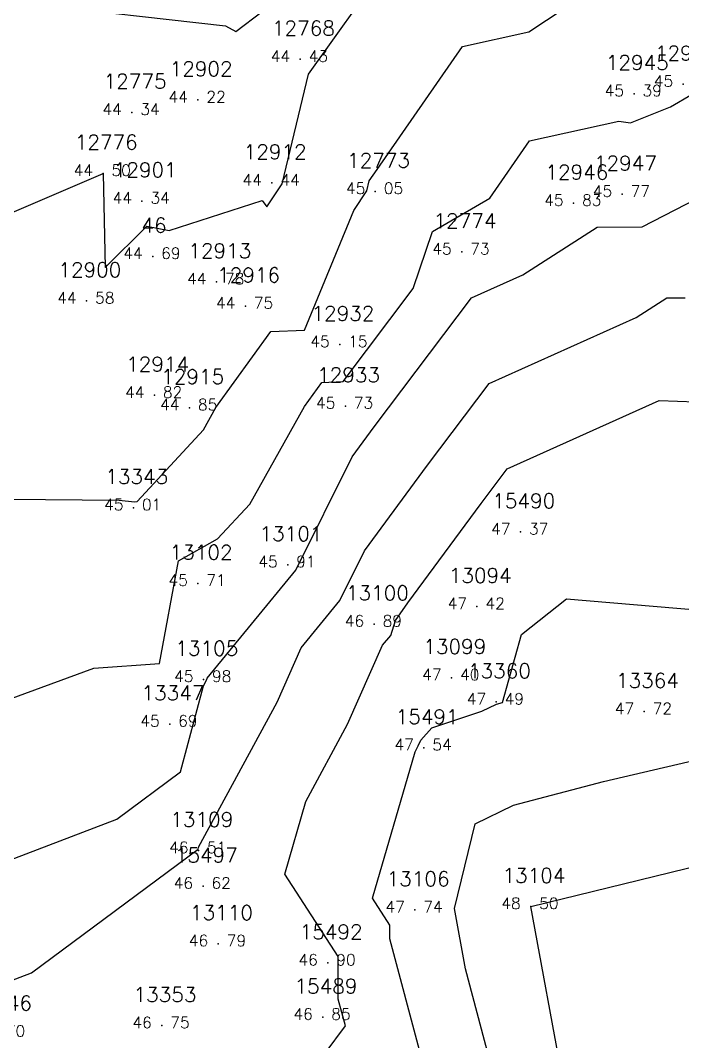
# Model space of a CAD drawing. Header units: millimetres. Extents: x 1412565 to 1412813, y 4931476 to 4931699.
# Drawn here: x 1412762.13 to 1412773.85, y 4931642.41 to 4931660.49 of the extents above; entities that cross this region are included whole.
import ezdxf
from ezdxf.enums import TextEntityAlignment as Align

# ---------------------------------------------------------------- set-up
doc = ezdxf.new("R2010")
doc.units = ezdxf.units.MM
for name, color, linetype in [('CIVIL', 50, 'Continuous'), ('CIVIL-DRAW', 80, 'Continuous'), ('CIVIL-NONAME', 130, 'Continuous'), ('CIVIL-TEXT', 240, 'Continuous'), ('CIVIL-Z', 50, 'Continuous'), ('Tcontours0', 7, 'Continuous'), ('Tcontours1', 7, 'Continuous'), ('Tcontours2', 7, 'Continuous')]:
    doc.layers.add(name, color=color, linetype=linetype)
doc.styles.add('CIVILCADMAIN', font='TXT.SHX')
doc.styles.get("Standard").update_dxf_attribs({"font": 'arial.ttf'})

# ---------------------------------------------------------------- blocks, each defined once
blk = doc.blocks.new('CIVIL-ZZ')
at = {"layer": 'CIVIL-DRAW'}
blk.add_point((0, 0), dxfattribs=at)
at = {"layer": 'CIVIL-NONAME'}
blk.add_attdef('NAME', text='', height=1.8, dxfattribs=at).set_placement((0, 2.1), align=Align.CENTER)
at = {"layer": 'CIVIL-TEXT', "flags": 8}
blk.add_attdef('TEXT', text='', height=2, dxfattribs=at).set_placement((0.2, -3.3), align=Align.CENTER)
at = {"layer": 'CIVIL-Z'}
blk.add_attdef('Z1', text='', height=1.6, dxfattribs=at).set_placement((-0.75, -0.225), align=Align.RIGHT)
blk.add_attdef('Z2', (0.75, -0.225), '', height=1.6, dxfattribs=at)

msp = doc.modelspace()

# ---------------------------------------------------------------- linework, layer by layer
at = {"layer": 'Tcontours0', "elevation": 45}
msp.add_lwpolyline([(1412760.607, 4931652.023), (1412763.876, 4931651.995), (1412764.149, 4931651.965), (1412764.192, 4931651.971), (1412765.366, 4931653.237), (1412765.59, 4931653.635), (1412766.562, 4931654.978), (1412767.154, 4931655.005), (1412768.027, 4931657.122), (1412768.26, 4931657.472), (1412768.303, 4931657.649), (1412768.445, 4931657.849), (1412769.952, 4931660.023), (1412771.129, 4931660.285), (1412772.362, 4931661.103)], dxfattribs=at)
at = {"layer": 'Tcontours1'}
for points, elevation in [([(1412762.293, 4931660.781), (1412765.761, 4931660.39), (1412765.944, 4931660.29), (1412766.407, 4931660.644)], 44), ([(1412758.734, 4931644.397), (1412763.834, 4931646.345), (1412764.963, 4931647.183), (1412765.367, 4931648.706), (1412765.42, 4931648.804), (1412765.436, 4931648.842), (1412767.001, 4931650.754), (1412767.999, 4931652.762), (1412768.39, 4931653.293), (1412770.111, 4931655.573), (1412771.022, 4931655.983), (1412772.338, 4931656.825), (1412773.131, 4931656.833), (1412774.302, 4931657.432)], 46), ([(1412767.522, 4931642.204), (1412767.88, 4931642.684), (1412767.755, 4931643.16), (1412767.753, 4931643.912), (1412766.806, 4931645.372), (1412767.178, 4931646.656), (1412767.92, 4931648.029), (1412768.539, 4931649.429), (1412768.685, 4931649.595), (1412768.768, 4931649.864), (1412768.984, 4931650.174), (1412770.281, 4931651.933), (1412770.745, 4931652.549), (1412773.435, 4931653.757), (1412774.73, 4931653.712)], 47), ([(1412770.549, 4931641.646), (1412770.008, 4931643.697), (1412769.811, 4931644.761), (1412770.176, 4931646.264), (1412770.858, 4931646.592), (1412772.448, 4931647.012), (1412774.65, 4931647.526), (1412776.822, 4931649.218), (1412777.091, 4931649.552), (1412778.613, 4931650.226), (1412779.38, 4931650.149), (1412781.862, 4931649.772), (1412782.375, 4931650.15), (1412783.832, 4931651.078), (1412785.726, 4931651.201), (1412785.781, 4931651.22), (1412786.964, 4931651.234)], 48)]:
    msp.add_lwpolyline(points, dxfattribs=dict(at, elevation=elevation))
at = {"layer": 'Tcontours2'}
for points, elevation in [([(1412748.753, 4931649.233), (1412749.184, 4931649.499), (1412752.705, 4931648.75), (1412753.46, 4931649.647), (1412755.003, 4931651.195), (1412754.673, 4931651.997), (1412754.339, 4931653.03), (1412754.518, 4931653.409), (1412754.661, 4931653.612), (1412755.458, 4931654.333), (1412760.249, 4931655.336), (1412761.358, 4931656.822), (1412763.59, 4931657.78), (1412763.627, 4931656.11), (1412764.367, 4931656.842), (1412764.76, 4931656.77), (1412766.407, 4931657.301), (1412766.489, 4931657.188), (1412766.76, 4931657.595), (1412767.23, 4931659.536), (1412768.576, 4931661.428)], 44.5), ([(1412758.427, 4931647.182), (1412763.425, 4931649.019), (1412764.591, 4931649.1), (1412764.928, 4931650.922), (1412765.616, 4931651.31), (1412766.187, 4931651.925), (1412767.159, 4931653.652), (1412767.465, 4931654.075), (1412767.84, 4931654.092), (1412769.083, 4931655.74), (1412769.423, 4931656.752), (1412770.435, 4931657.339), (1412771.137, 4931658.353), (1412772.722, 4931658.705), (1412772.929, 4931658.675), (1412773.638, 4931658.959), (1412774.017, 4931659.184)], 45.5), ([(1412760.867, 4931643.071), (1412762.324, 4931643.627), (1412765.274, 4931645.817), (1412765.282, 4931645.847), (1412766.67, 4931648.417), (1412767.096, 4931649.38), (1412767.781, 4931650.218), (1412768.219, 4931651.098), (1412769.335, 4931652.613), (1412770.428, 4931654.061), (1412773.027, 4931655.228), (1412773.569, 4931655.575), (1412773.895, 4931655.578)], 46.5), ([(1412768.562, 4931629.504), (1412769.209, 4931630.954), (1412769.44, 4931632.054), (1412769.622, 4931636.914), (1412769.531, 4931637.073), (1412769.519, 4931637.257), (1412771.162, 4931640.159), (1412771.883, 4931641.127), (1412771.734, 4931641.692), (1412771.16, 4931644.8), (1412776.926, 4931646.209), (1412777.044, 4931646.256), (1412778.582, 4931646.221), (1412778.804, 4931647.547), (1412780.354, 4931646.523), (1412782.616, 4931647.708), (1412783.427, 4931647.488), (1412783.67, 4931647.486), (1412784.212, 4931647.577), (1412784.597, 4931648.304), (1412785.776, 4931649.559), (1412785.994, 4931649.698), (1412786.166, 4931649.709), (1412787.328, 4931650.755)], 48.5), ([(1412769.215, 4931642.165), (1412768.67, 4931644.228), (1412768.67, 4931644.471), (1412768.363, 4931644.945), (1412769.115, 4931647.539), (1412769.17, 4931647.641), (1412769.216, 4931647.745), (1412769.41, 4931647.964), (1412770.294, 4931648.258), (1412770.556, 4931648.384), (1412770.664, 4931648.413), (1412770.999, 4931649.614), (1412771.793, 4931650.249), (1412774.165, 4931650.043)], 47.5)]:
    msp.add_lwpolyline(points, dxfattribs=dict(at, elevation=elevation))

# ---------------------------------------------------------------- block references
at = {"layer": 'CIVIL'}
ref = msp.add_blockref('CIVIL-ZZ', (1412767.08, 4931659.8, 44.43), dxfattribs=dict(at, xscale=0.2, yscale=0.2))
ref.add_attrib('Z2', '43', (1412767.23, 4931659.755), dxfattribs={"layer": 'CIVIL-Z', "height": 0.2, "style": 'CIVILCADMAIN'})
ref.add_attrib('Z1', '44', (1412766.56, 4931659.755), dxfattribs={"layer": 'CIVIL-Z', "height": 0.2, "style": 'CIVILCADMAIN'})
ref.add_attrib('NAME', '12768', (1412766.58, 4931660.22), dxfattribs={"layer": 'CIVIL-NONAME', "height": 0.26, "style": 'CIVILCADMAIN'})
ref = msp.add_blockref('CIVIL-ZZ', (1412773.86, 4931659.36, 45.43), dxfattribs=dict(at, xscale=0.2, yscale=0.2))
ref.add_attrib('Z2', '43', (1412774.01, 4931659.315), dxfattribs={"layer": 'CIVIL-Z', "height": 0.2, "style": 'CIVILCADMAIN'})
ref.add_attrib('Z1', '45', (1412773.34, 4931659.315), dxfattribs={"layer": 'CIVIL-Z', "height": 0.2, "style": 'CIVILCADMAIN'})
ref.add_attrib('NAME', '12948', (1412773.36, 4931659.78), dxfattribs={"layer": 'CIVIL-NONAME', "height": 0.26, "style": 'CIVILCADMAIN'})
ref = msp.add_blockref('CIVIL-ZZ', (1412765.27, 4931659.08, 44.22), dxfattribs=dict(at, xscale=0.2, yscale=0.2))
ref.add_attrib('Z2', '22', (1412765.42, 4931659.035), dxfattribs={"layer": 'CIVIL-Z', "height": 0.2, "style": 'CIVILCADMAIN'})
ref.add_attrib('Z1', '44', (1412764.75, 4931659.035), dxfattribs={"layer": 'CIVIL-Z', "height": 0.2, "style": 'CIVILCADMAIN'})
ref.add_attrib('NAME', '12902', (1412764.77, 4931659.5), dxfattribs={"layer": 'CIVIL-NONAME', "height": 0.26, "style": 'CIVILCADMAIN'})
ref = msp.add_blockref('CIVIL-ZZ', (1412772.99, 4931659.19, 45.39), dxfattribs=dict(at, xscale=0.2, yscale=0.2))
ref.add_attrib('Z2', '39', (1412773.14, 4931659.145), dxfattribs={"layer": 'CIVIL-Z', "height": 0.2, "style": 'CIVILCADMAIN'})
ref.add_attrib('Z1', '45', (1412772.47, 4931659.145), dxfattribs={"layer": 'CIVIL-Z', "height": 0.2, "style": 'CIVILCADMAIN'})
ref.add_attrib('NAME', '12945', (1412772.49, 4931659.61), dxfattribs={"layer": 'CIVIL-NONAME', "height": 0.26, "style": 'CIVILCADMAIN'})
ref = msp.add_blockref('CIVIL-ZZ', (1412764.1, 4931658.86, 44.34), dxfattribs=dict(at, xscale=0.2, yscale=0.2))
ref.add_attrib('Z2', '34', (1412764.25, 4931658.815), dxfattribs={"layer": 'CIVIL-Z', "height": 0.2, "style": 'CIVILCADMAIN'})
ref.add_attrib('Z1', '44', (1412763.58, 4931658.815), dxfattribs={"layer": 'CIVIL-Z', "height": 0.2, "style": 'CIVILCADMAIN'})
ref.add_attrib('NAME', '12775', (1412763.6, 4931659.28), dxfattribs={"layer": 'CIVIL-NONAME', "height": 0.26, "style": 'CIVILCADMAIN'})
ref = msp.add_blockref('CIVIL-ZZ', (1412763.59, 4931657.78, 44.5), dxfattribs=dict(at, xscale=0.2, yscale=0.2))
ref.add_attrib('Z2', '50', (1412763.74, 4931657.735), dxfattribs={"layer": 'CIVIL-Z', "height": 0.2, "style": 'CIVILCADMAIN'})
ref.add_attrib('Z1', '44', (1412763.07, 4931657.735), dxfattribs={"layer": 'CIVIL-Z', "height": 0.2, "style": 'CIVILCADMAIN'})
ref.add_attrib('NAME', '12776', (1412763.09, 4931658.2), dxfattribs={"layer": 'CIVIL-NONAME', "height": 0.26, "style": 'CIVILCADMAIN'})
ref = msp.add_blockref('CIVIL-ZZ', (1412766.58, 4931657.61, 44.44), dxfattribs=dict(at, xscale=0.2, yscale=0.2))
ref.add_attrib('Z2', '44', (1412766.73, 4931657.565), dxfattribs={"layer": 'CIVIL-Z', "height": 0.2, "style": 'CIVILCADMAIN'})
ref.add_attrib('Z1', '44', (1412766.06, 4931657.565), dxfattribs={"layer": 'CIVIL-Z', "height": 0.2, "style": 'CIVILCADMAIN'})
ref.add_attrib('NAME', '12912', (1412766.08, 4931658.03), dxfattribs={"layer": 'CIVIL-NONAME', "height": 0.26, "style": 'CIVILCADMAIN'})
ref = msp.add_blockref('CIVIL-ZZ', (1412768.41, 4931657.46, 45.05), dxfattribs=dict(at, xscale=0.2, yscale=0.2))
ref.add_attrib('Z2', '05', (1412768.56, 4931657.415), dxfattribs={"layer": 'CIVIL-Z', "height": 0.2, "style": 'CIVILCADMAIN'})
ref.add_attrib('Z1', '45', (1412767.89, 4931657.415), dxfattribs={"layer": 'CIVIL-Z', "height": 0.2, "style": 'CIVILCADMAIN'})
ref.add_attrib('NAME', '12773', (1412767.91, 4931657.88), dxfattribs={"layer": 'CIVIL-NONAME', "height": 0.26, "style": 'CIVILCADMAIN'})
ref = msp.add_blockref('CIVIL-ZZ', (1412764.28, 4931657.29, 44.34), dxfattribs=dict(at, xscale=0.2, yscale=0.2))
ref.add_attrib('Z2', '34', (1412764.43, 4931657.245), dxfattribs={"layer": 'CIVIL-Z', "height": 0.2, "style": 'CIVILCADMAIN'})
ref.add_attrib('Z1', '44', (1412763.76, 4931657.245), dxfattribs={"layer": 'CIVIL-Z', "height": 0.2, "style": 'CIVILCADMAIN'})
ref.add_attrib('NAME', '12901', (1412763.78, 4931657.71), dxfattribs={"layer": 'CIVIL-NONAME', "height": 0.26, "style": 'CIVILCADMAIN'})
ref = msp.add_blockref('CIVIL-ZZ', (1412771.92, 4931657.25, 45.83), dxfattribs=dict(at, xscale=0.2, yscale=0.2))
ref.add_attrib('Z2', '83', (1412772.07, 4931657.205), dxfattribs={"layer": 'CIVIL-Z', "height": 0.2, "style": 'CIVILCADMAIN'})
ref.add_attrib('Z1', '45', (1412771.4, 4931657.205), dxfattribs={"layer": 'CIVIL-Z', "height": 0.2, "style": 'CIVILCADMAIN'})
ref.add_attrib('NAME', '12946', (1412771.42, 4931657.67), dxfattribs={"layer": 'CIVIL-NONAME', "height": 0.26, "style": 'CIVILCADMAIN'})
ref = msp.add_blockref('CIVIL-ZZ', (1412772.78, 4931657.41, 45.77), dxfattribs=dict(at, xscale=0.2, yscale=0.2))
ref.add_attrib('Z2', '77', (1412772.93, 4931657.365), dxfattribs={"layer": 'CIVIL-Z', "height": 0.2, "style": 'CIVILCADMAIN'})
ref.add_attrib('Z1', '45', (1412772.26, 4931657.365), dxfattribs={"layer": 'CIVIL-Z', "height": 0.2, "style": 'CIVILCADMAIN'})
ref.add_attrib('NAME', '12947', (1412772.28, 4931657.83), dxfattribs={"layer": 'CIVIL-NONAME', "height": 0.26, "style": 'CIVILCADMAIN'})
ref = msp.add_blockref('CIVIL-ZZ', (1412769.94, 4931656.39, 45.73), dxfattribs=dict(at, xscale=0.2, yscale=0.2))
ref.add_attrib('Z2', '73', (1412770.09, 4931656.345), dxfattribs={"layer": 'CIVIL-Z', "height": 0.2, "style": 'CIVILCADMAIN'})
ref.add_attrib('Z1', '45', (1412769.42, 4931656.345), dxfattribs={"layer": 'CIVIL-Z', "height": 0.2, "style": 'CIVILCADMAIN'})
ref.add_attrib('NAME', '12774', (1412769.44, 4931656.81), dxfattribs={"layer": 'CIVIL-NONAME', "height": 0.26, "style": 'CIVILCADMAIN'})
ref = msp.add_blockref('CIVIL-ZZ', (1412764.47, 4931656.31, 44.69), dxfattribs=dict(at, xscale=0.2, yscale=0.2))
ref.add_attrib('Z2', '69', (1412764.62, 4931656.265), dxfattribs={"layer": 'CIVIL-Z', "height": 0.2, "style": 'CIVILCADMAIN'})
ref.add_attrib('Z1', '44', (1412763.95, 4931656.265), dxfattribs={"layer": 'CIVIL-Z', "height": 0.2, "style": 'CIVILCADMAIN'})
ref.add_attrib('NAME', '46', (1412764.27, 4931656.73), dxfattribs={"layer": 'CIVIL-NONAME', "height": 0.26, "style": 'CIVILCADMAIN'})
ref = msp.add_blockref('CIVIL-ZZ', (1412765.6, 4931655.86, 44.78), dxfattribs=dict(at, xscale=0.2, yscale=0.2))
ref.add_attrib('Z2', '78', (1412765.75, 4931655.815), dxfattribs={"layer": 'CIVIL-Z', "height": 0.2, "style": 'CIVILCADMAIN'})
ref.add_attrib('Z1', '44', (1412765.08, 4931655.815), dxfattribs={"layer": 'CIVIL-Z', "height": 0.2, "style": 'CIVILCADMAIN'})
ref.add_attrib('NAME', '12913', (1412765.1, 4931656.28), dxfattribs={"layer": 'CIVIL-NONAME', "height": 0.26, "style": 'CIVILCADMAIN'})
ref = msp.add_blockref('CIVIL-ZZ', (1412763.3, 4931655.52, 44.58), dxfattribs=dict(at, xscale=0.2, yscale=0.2))
ref.add_attrib('Z2', '58', (1412763.45, 4931655.475), dxfattribs={"layer": 'CIVIL-Z', "height": 0.2, "style": 'CIVILCADMAIN'})
ref.add_attrib('Z1', '44', (1412762.78, 4931655.475), dxfattribs={"layer": 'CIVIL-Z', "height": 0.2, "style": 'CIVILCADMAIN'})
ref.add_attrib('NAME', '12900', (1412762.8, 4931655.94), dxfattribs={"layer": 'CIVIL-NONAME', "height": 0.26, "style": 'CIVILCADMAIN'})
ref = msp.add_blockref('CIVIL-ZZ', (1412766.11, 4931655.43, 44.75), dxfattribs=dict(at, xscale=0.2, yscale=0.2))
ref.add_attrib('Z2', '75', (1412766.26, 4931655.385), dxfattribs={"layer": 'CIVIL-Z', "height": 0.2, "style": 'CIVILCADMAIN'})
ref.add_attrib('Z1', '44', (1412765.59, 4931655.385), dxfattribs={"layer": 'CIVIL-Z', "height": 0.2, "style": 'CIVILCADMAIN'})
ref.add_attrib('NAME', '12916', (1412765.61, 4931655.85), dxfattribs={"layer": 'CIVIL-NONAME', "height": 0.26, "style": 'CIVILCADMAIN'})
ref = msp.add_blockref('CIVIL-ZZ', (1412767.78, 4931654.75, 45.15), dxfattribs=dict(at, xscale=0.2, yscale=0.2))
ref.add_attrib('Z2', '15', (1412767.93, 4931654.705), dxfattribs={"layer": 'CIVIL-Z', "height": 0.2, "style": 'CIVILCADMAIN'})
ref.add_attrib('Z1', '45', (1412767.26, 4931654.705), dxfattribs={"layer": 'CIVIL-Z', "height": 0.2, "style": 'CIVILCADMAIN'})
ref.add_attrib('NAME', '12932', (1412767.28, 4931655.17), dxfattribs={"layer": 'CIVIL-NONAME', "height": 0.26, "style": 'CIVILCADMAIN'})
ref = msp.add_blockref('CIVIL-ZZ', (1412764.5, 4931653.85, 44.82), dxfattribs=dict(at, xscale=0.2, yscale=0.2))
ref.add_attrib('Z2', '82', (1412764.65, 4931653.805), dxfattribs={"layer": 'CIVIL-Z', "height": 0.2, "style": 'CIVILCADMAIN'})
ref.add_attrib('Z1', '44', (1412763.98, 4931653.805), dxfattribs={"layer": 'CIVIL-Z', "height": 0.2, "style": 'CIVILCADMAIN'})
ref.add_attrib('NAME', '12914', (1412764, 4931654.27), dxfattribs={"layer": 'CIVIL-NONAME', "height": 0.26, "style": 'CIVILCADMAIN'})
ref = msp.add_blockref('CIVIL-ZZ', (1412765.12, 4931653.63, 44.85), dxfattribs=dict(at, xscale=0.2, yscale=0.2))
ref.add_attrib('Z2', '85', (1412765.27, 4931653.585), dxfattribs={"layer": 'CIVIL-Z', "height": 0.2, "style": 'CIVILCADMAIN'})
ref.add_attrib('Z1', '44', (1412764.6, 4931653.585), dxfattribs={"layer": 'CIVIL-Z', "height": 0.2, "style": 'CIVILCADMAIN'})
ref.add_attrib('NAME', '12915', (1412764.62, 4931654.05), dxfattribs={"layer": 'CIVIL-NONAME', "height": 0.26, "style": 'CIVILCADMAIN'})
ref = msp.add_blockref('CIVIL-ZZ', (1412767.88, 4931653.66, 45.73), dxfattribs=dict(at, xscale=0.2, yscale=0.2))
ref.add_attrib('Z2', '73', (1412768.03, 4931653.615), dxfattribs={"layer": 'CIVIL-Z', "height": 0.2, "style": 'CIVILCADMAIN'})
ref.add_attrib('Z1', '45', (1412767.36, 4931653.615), dxfattribs={"layer": 'CIVIL-Z', "height": 0.2, "style": 'CIVILCADMAIN'})
ref.add_attrib('NAME', '12933', (1412767.38, 4931654.08), dxfattribs={"layer": 'CIVIL-NONAME', "height": 0.26, "style": 'CIVILCADMAIN'})
ref = msp.add_blockref('CIVIL-ZZ', (1412764.13, 4931651.86, 45.01), dxfattribs=dict(at, xscale=0.2, yscale=0.2))
ref.add_attrib('Z2', '01', (1412764.28, 4931651.815), dxfattribs={"layer": 'CIVIL-Z', "height": 0.2, "style": 'CIVILCADMAIN'})
ref.add_attrib('Z1', '45', (1412763.61, 4931651.815), dxfattribs={"layer": 'CIVIL-Z', "height": 0.2, "style": 'CIVILCADMAIN'})
ref.add_attrib('NAME', '13343', (1412763.63, 4931652.28), dxfattribs={"layer": 'CIVIL-NONAME', "height": 0.26, "style": 'CIVILCADMAIN'})
ref = msp.add_blockref('CIVIL-ZZ', (1412770.98, 4931651.43, 47.37), dxfattribs=dict(at, xscale=0.2, yscale=0.2))
ref.add_attrib('Z2', '37', (1412771.13, 4931651.385), dxfattribs={"layer": 'CIVIL-Z', "height": 0.2, "style": 'CIVILCADMAIN'})
ref.add_attrib('Z1', '47', (1412770.46, 4931651.385), dxfattribs={"layer": 'CIVIL-Z', "height": 0.2, "style": 'CIVILCADMAIN'})
ref.add_attrib('NAME', '15490', (1412770.48, 4931651.85), dxfattribs={"layer": 'CIVIL-NONAME', "height": 0.26, "style": 'CIVILCADMAIN'})
ref = msp.add_blockref('CIVIL-ZZ', (1412766.86, 4931650.85, 45.91), dxfattribs=dict(at, xscale=0.2, yscale=0.2))
ref.add_attrib('Z2', '91', (1412767.01, 4931650.805), dxfattribs={"layer": 'CIVIL-Z', "height": 0.2, "style": 'CIVILCADMAIN'})
ref.add_attrib('Z1', '45', (1412766.34, 4931650.805), dxfattribs={"layer": 'CIVIL-Z', "height": 0.2, "style": 'CIVILCADMAIN'})
ref.add_attrib('NAME', '13101', (1412766.36, 4931651.27), dxfattribs={"layer": 'CIVIL-NONAME', "height": 0.26, "style": 'CIVILCADMAIN'})
ref = msp.add_blockref('CIVIL-ZZ', (1412765.27, 4931650.52, 45.71), dxfattribs=dict(at, xscale=0.2, yscale=0.2))
ref.add_attrib('Z2', '71', (1412765.42, 4931650.475), dxfattribs={"layer": 'CIVIL-Z', "height": 0.2, "style": 'CIVILCADMAIN'})
ref.add_attrib('Z1', '45', (1412764.75, 4931650.475), dxfattribs={"layer": 'CIVIL-Z', "height": 0.2, "style": 'CIVILCADMAIN'})
ref.add_attrib('NAME', '13102', (1412764.77, 4931650.94), dxfattribs={"layer": 'CIVIL-NONAME', "height": 0.26, "style": 'CIVILCADMAIN'})
ref = msp.add_blockref('CIVIL-ZZ', (1412770.21, 4931650.11, 47.42), dxfattribs=dict(at, xscale=0.2, yscale=0.2))
ref.add_attrib('Z2', '42', (1412770.36, 4931650.065), dxfattribs={"layer": 'CIVIL-Z', "height": 0.2, "style": 'CIVILCADMAIN'})
ref.add_attrib('Z1', '47', (1412769.69, 4931650.065), dxfattribs={"layer": 'CIVIL-Z', "height": 0.2, "style": 'CIVILCADMAIN'})
ref.add_attrib('NAME', '13094', (1412769.71, 4931650.53), dxfattribs={"layer": 'CIVIL-NONAME', "height": 0.26, "style": 'CIVILCADMAIN'})
ref = msp.add_blockref('CIVIL-ZZ', (1412768.39, 4931649.8, 46.89), dxfattribs=dict(at, xscale=0.2, yscale=0.2))
ref.add_attrib('Z2', '89', (1412768.54, 4931649.755), dxfattribs={"layer": 'CIVIL-Z', "height": 0.2, "style": 'CIVILCADMAIN'})
ref.add_attrib('Z1', '46', (1412767.87, 4931649.755), dxfattribs={"layer": 'CIVIL-Z', "height": 0.2, "style": 'CIVILCADMAIN'})
ref.add_attrib('NAME', '13100', (1412767.89, 4931650.22), dxfattribs={"layer": 'CIVIL-NONAME', "height": 0.26, "style": 'CIVILCADMAIN'})
ref = msp.add_blockref('CIVIL-ZZ', (1412765.37, 4931648.82, 45.98), dxfattribs=dict(at, xscale=0.2, yscale=0.2))
ref.add_attrib('Z2', '98', (1412765.52, 4931648.775), dxfattribs={"layer": 'CIVIL-Z', "height": 0.2, "style": 'CIVILCADMAIN'})
ref.add_attrib('Z1', '45', (1412764.85, 4931648.775), dxfattribs={"layer": 'CIVIL-Z', "height": 0.2, "style": 'CIVILCADMAIN'})
ref.add_attrib('NAME', '13105', (1412764.87, 4931649.24), dxfattribs={"layer": 'CIVIL-NONAME', "height": 0.26, "style": 'CIVILCADMAIN'})
ref = msp.add_blockref('CIVIL-ZZ', (1412769.76, 4931648.85, 47.4), dxfattribs=dict(at, xscale=0.2, yscale=0.2))
ref.add_attrib('Z2', '40', (1412769.91, 4931648.805), dxfattribs={"layer": 'CIVIL-Z', "height": 0.2, "style": 'CIVILCADMAIN'})
ref.add_attrib('Z1', '47', (1412769.24, 4931648.805), dxfattribs={"layer": 'CIVIL-Z', "height": 0.2, "style": 'CIVILCADMAIN'})
ref.add_attrib('NAME', '13099', (1412769.26, 4931649.27), dxfattribs={"layer": 'CIVIL-NONAME', "height": 0.26, "style": 'CIVILCADMAIN'})
ref = msp.add_blockref('CIVIL-ZZ', (1412770.55, 4931648.42, 47.49), dxfattribs=dict(at, xscale=0.2, yscale=0.2))
ref.add_attrib('Z2', '49', (1412770.7, 4931648.375), dxfattribs={"layer": 'CIVIL-Z', "height": 0.2, "style": 'CIVILCADMAIN'})
ref.add_attrib('Z1', '47', (1412770.03, 4931648.375), dxfattribs={"layer": 'CIVIL-Z', "height": 0.2, "style": 'CIVILCADMAIN'})
ref.add_attrib('NAME', '13360', (1412770.05, 4931648.84), dxfattribs={"layer": 'CIVIL-NONAME', "height": 0.26, "style": 'CIVILCADMAIN'})
ref = msp.add_blockref('CIVIL-ZZ', (1412773.17, 4931648.25, 47.72), dxfattribs=dict(at, xscale=0.2, yscale=0.2))
ref.add_attrib('Z2', '72', (1412773.32, 4931648.205), dxfattribs={"layer": 'CIVIL-Z', "height": 0.2, "style": 'CIVILCADMAIN'})
ref.add_attrib('Z1', '47', (1412772.65, 4931648.205), dxfattribs={"layer": 'CIVIL-Z', "height": 0.2, "style": 'CIVILCADMAIN'})
ref.add_attrib('NAME', '13364', (1412772.67, 4931648.67), dxfattribs={"layer": 'CIVIL-NONAME', "height": 0.26, "style": 'CIVILCADMAIN'})
ref = msp.add_blockref('CIVIL-ZZ', (1412764.77, 4931648.03, 45.69), dxfattribs=dict(at, xscale=0.2, yscale=0.2))
ref.add_attrib('Z2', '69', (1412764.92, 4931647.985), dxfattribs={"layer": 'CIVIL-Z', "height": 0.2, "style": 'CIVILCADMAIN'})
ref.add_attrib('Z1', '45', (1412764.25, 4931647.985), dxfattribs={"layer": 'CIVIL-Z', "height": 0.2, "style": 'CIVILCADMAIN'})
ref.add_attrib('NAME', '13347', (1412764.27, 4931648.45), dxfattribs={"layer": 'CIVIL-NONAME', "height": 0.26, "style": 'CIVILCADMAIN'})
ref = msp.add_blockref('CIVIL-ZZ', (1412769.27, 4931647.61, 47.54), dxfattribs=dict(at, xscale=0.2, yscale=0.2))
ref.add_attrib('Z2', '54', (1412769.42, 4931647.565), dxfattribs={"layer": 'CIVIL-Z', "height": 0.2, "style": 'CIVILCADMAIN'})
ref.add_attrib('Z1', '47', (1412768.75, 4931647.565), dxfattribs={"layer": 'CIVIL-Z', "height": 0.2, "style": 'CIVILCADMAIN'})
ref.add_attrib('NAME', '15491', (1412768.77, 4931648.03), dxfattribs={"layer": 'CIVIL-NONAME', "height": 0.26, "style": 'CIVILCADMAIN'})
ref = msp.add_blockref('CIVIL-ZZ', (1412765.28, 4931645.79, 46.51), dxfattribs=dict(at, xscale=0.2, yscale=0.2))
ref.add_attrib('Z2', '51', (1412765.43, 4931645.745), dxfattribs={"layer": 'CIVIL-Z', "height": 0.2, "style": 'CIVILCADMAIN'})
ref.add_attrib('Z1', '46', (1412764.76, 4931645.745), dxfattribs={"layer": 'CIVIL-Z', "height": 0.2, "style": 'CIVILCADMAIN'})
ref.add_attrib('NAME', '13109', (1412764.78, 4931646.21), dxfattribs={"layer": 'CIVIL-NONAME', "height": 0.26, "style": 'CIVILCADMAIN'})
ref = msp.add_blockref('CIVIL-ZZ', (1412765.36, 4931645.16, 46.62), dxfattribs=dict(at, xscale=0.2, yscale=0.2))
ref.add_attrib('Z2', '62', (1412765.51, 4931645.115), dxfattribs={"layer": 'CIVIL-Z', "height": 0.2, "style": 'CIVILCADMAIN'})
ref.add_attrib('Z1', '46', (1412764.84, 4931645.115), dxfattribs={"layer": 'CIVIL-Z', "height": 0.2, "style": 'CIVILCADMAIN'})
ref.add_attrib('NAME', '15497', (1412764.86, 4931645.58), dxfattribs={"layer": 'CIVIL-NONAME', "height": 0.26, "style": 'CIVILCADMAIN'})
ref = msp.add_blockref('CIVIL-ZZ', (1412771.16, 4931644.8, 48.5), dxfattribs=dict(at, xscale=0.2, yscale=0.2))
ref.add_attrib('Z2', '50', (1412771.31, 4931644.755), dxfattribs={"layer": 'CIVIL-Z', "height": 0.2, "style": 'CIVILCADMAIN'})
ref.add_attrib('Z1', '48', (1412770.64, 4931644.755), dxfattribs={"layer": 'CIVIL-Z', "height": 0.2, "style": 'CIVILCADMAIN'})
ref.add_attrib('NAME', '13104', (1412770.66, 4931645.22), dxfattribs={"layer": 'CIVIL-NONAME', "height": 0.26, "style": 'CIVILCADMAIN'})
ref = msp.add_blockref('CIVIL-ZZ', (1412769.11, 4931644.74, 47.74), dxfattribs=dict(at, xscale=0.2, yscale=0.2))
ref.add_attrib('Z2', '74', (1412769.26, 4931644.695), dxfattribs={"layer": 'CIVIL-Z', "height": 0.2, "style": 'CIVILCADMAIN'})
ref.add_attrib('Z1', '47', (1412768.59, 4931644.695), dxfattribs={"layer": 'CIVIL-Z', "height": 0.2, "style": 'CIVILCADMAIN'})
ref.add_attrib('NAME', '13106', (1412768.61, 4931645.16), dxfattribs={"layer": 'CIVIL-NONAME', "height": 0.26, "style": 'CIVILCADMAIN'})
ref = msp.add_blockref('CIVIL-ZZ', (1412765.63, 4931644.14, 46.79), dxfattribs=dict(at, xscale=0.2, yscale=0.2))
ref.add_attrib('Z2', '79', (1412765.78, 4931644.095), dxfattribs={"layer": 'CIVIL-Z', "height": 0.2, "style": 'CIVILCADMAIN'})
ref.add_attrib('Z1', '46', (1412765.11, 4931644.095), dxfattribs={"layer": 'CIVIL-Z', "height": 0.2, "style": 'CIVILCADMAIN'})
ref.add_attrib('NAME', '13110', (1412765.13, 4931644.56), dxfattribs={"layer": 'CIVIL-NONAME', "height": 0.26, "style": 'CIVILCADMAIN'})
ref = msp.add_blockref('CIVIL-ZZ', (1412767.57, 4931643.8, 46.9), dxfattribs=dict(at, xscale=0.2, yscale=0.2))
ref.add_attrib('Z2', '90', (1412767.72, 4931643.755), dxfattribs={"layer": 'CIVIL-Z', "height": 0.2, "style": 'CIVILCADMAIN'})
ref.add_attrib('Z1', '46', (1412767.05, 4931643.755), dxfattribs={"layer": 'CIVIL-Z', "height": 0.2, "style": 'CIVILCADMAIN'})
ref.add_attrib('NAME', '15492', (1412767.07, 4931644.22), dxfattribs={"layer": 'CIVIL-NONAME', "height": 0.26, "style": 'CIVILCADMAIN'})
ref = msp.add_blockref('CIVIL-ZZ', (1412767.48, 4931642.84, 46.85), dxfattribs=dict(at, xscale=0.2, yscale=0.2))
ref.add_attrib('Z2', '85', (1412767.63, 4931642.795), dxfattribs={"layer": 'CIVIL-Z', "height": 0.2, "style": 'CIVILCADMAIN'})
ref.add_attrib('Z1', '46', (1412766.96, 4931642.795), dxfattribs={"layer": 'CIVIL-Z', "height": 0.2, "style": 'CIVILCADMAIN'})
ref.add_attrib('NAME', '15489', (1412766.98, 4931643.26), dxfattribs={"layer": 'CIVIL-NONAME', "height": 0.26, "style": 'CIVILCADMAIN'})
ref = msp.add_blockref('CIVIL-ZZ', (1412764.63, 4931642.69, 46.75), dxfattribs=dict(at, xscale=0.2, yscale=0.2))
ref.add_attrib('Z2', '75', (1412764.78, 4931642.645), dxfattribs={"layer": 'CIVIL-Z', "height": 0.2, "style": 'CIVILCADMAIN'})
ref.add_attrib('Z1', '46', (1412764.11, 4931642.645), dxfattribs={"layer": 'CIVIL-Z', "height": 0.2, "style": 'CIVILCADMAIN'})
ref.add_attrib('NAME', '13353', (1412764.13, 4931643.11), dxfattribs={"layer": 'CIVIL-NONAME', "height": 0.26, "style": 'CIVILCADMAIN'})
ref = msp.add_blockref('CIVIL-ZZ', (1412761.72, 4931642.54, 46.7), dxfattribs=dict(at, xscale=0.2, yscale=0.2))
ref.add_attrib('Z2', '70', (1412761.87, 4931642.495), dxfattribs={"layer": 'CIVIL-Z', "height": 0.2, "style": 'CIVILCADMAIN'})
ref.add_attrib('Z1', '46', (1412761.2, 4931642.495), dxfattribs={"layer": 'CIVIL-Z', "height": 0.2, "style": 'CIVILCADMAIN'})
ref.add_attrib('NAME', '13346', (1412761.22, 4931642.96), dxfattribs={"layer": 'CIVIL-NONAME', "height": 0.26, "style": 'CIVILCADMAIN'})

doc.saveas('drawing.dxf')
